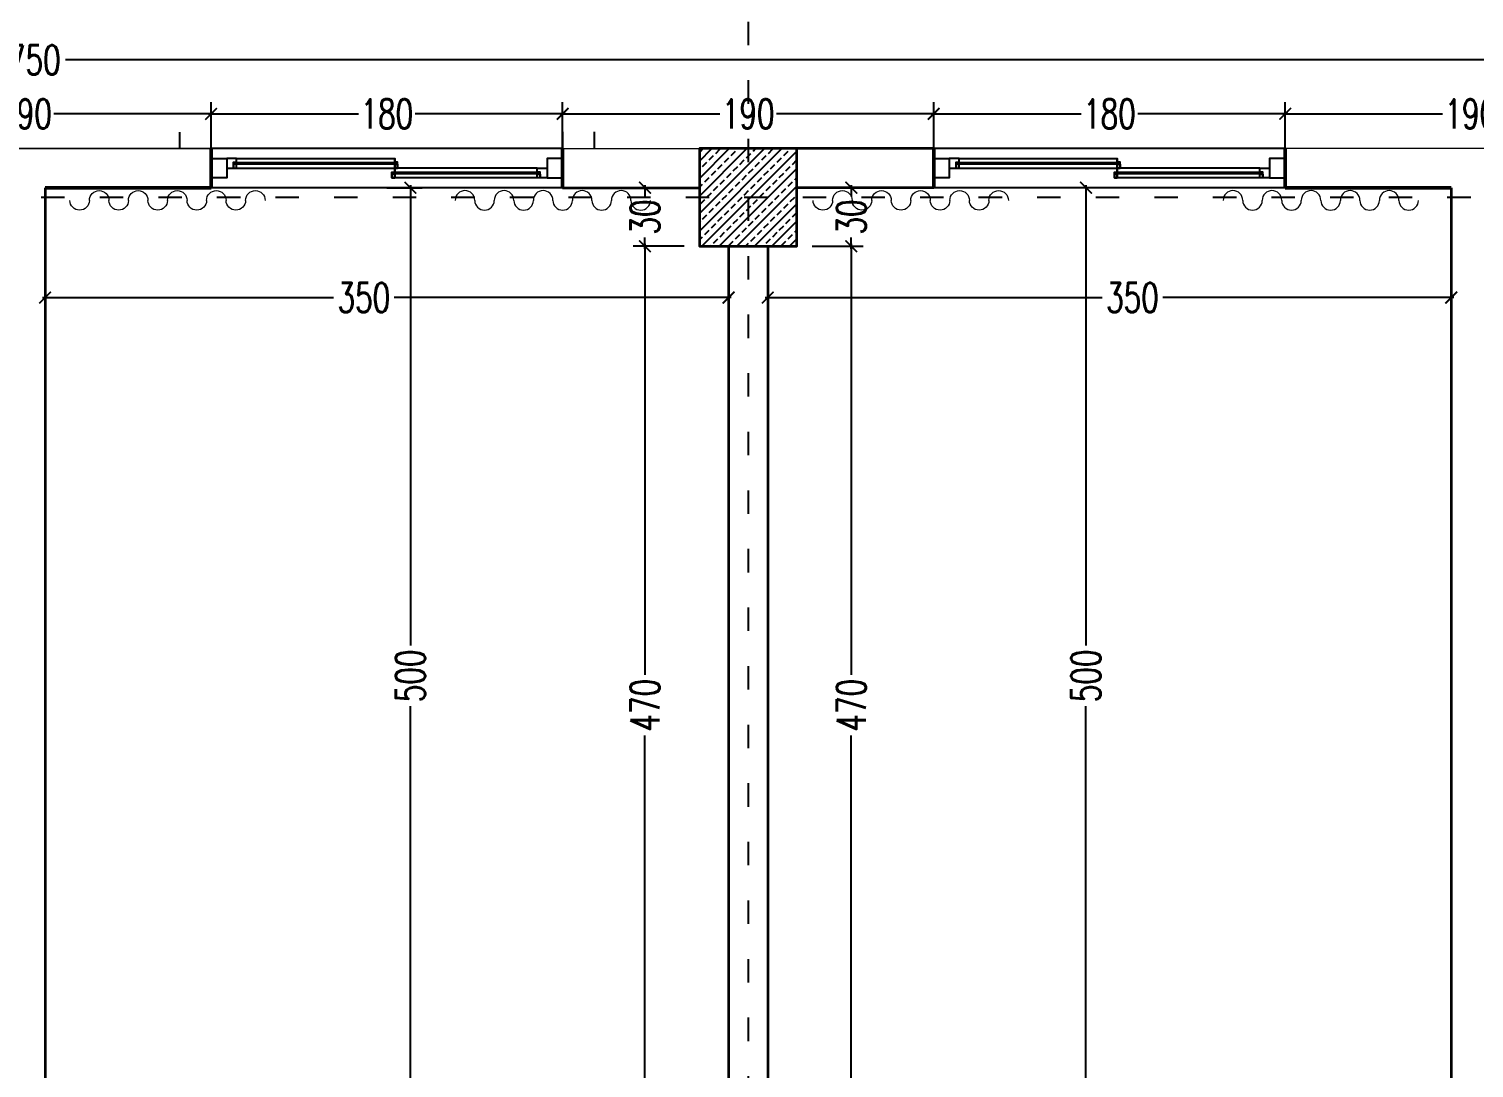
# Model space of a CAD drawing. Header units: centimetres. Extents: x -3207095 to 15275363, y -32656 to 4798027.
# Drawn here: x 699922 to 700662, y 4439414 to 4439946 of the extents above; entities that cross this region are included whole.
import ezdxf

# ---------------------------------------------------------------- set-up
doc = ezdxf.new("R2010")
doc.units = ezdxf.units.CM
doc.linetypes.add('ACAD_ISO03W100', pattern=[30, 12, -18])
doc.linetypes.add('DUZ', pattern=[500, 500])
doc.layers.get('0').update_dxf_attribs({"color": 1, "linetype": 'DUZ'})
for name, color, linetype in [('AGAC', 116, 'Continuous'), ('DIM', 1, 'DUZ'), ('KOLTAR_F', 145, 'Continuous'), ('PEN', 161, 'Continuous'), ('söve', 26, 'DUZ')]:
    doc.layers.add(name, color=color, linetype=linetype)
for name, color, linetype, lineweight in [('cam', 143, 'Continuous', 20), ('DUV', 220, 'Continuous', 50), ('DUVAR', 7, 'Continuous', 35), ('FE_PERDE', 205, 'Continuous', 15), ('gor25', 142, 'Continuous', 25), ('iç duvar', 7, 'Continuous', 50), ('KOLON_F', 3, 'Continuous', 35)]:
    doc.layers.add(name, color=color, linetype=linetype, lineweight=lineweight)
doc.styles.add('DIM', font='ROMANSTW.SHX', dxfattribs={"width": 0.7})
doc.dimstyles.new('1_100', dxfattribs={"dimtxt": 15, "dimasz": 6, "dimexe": 6, "dimexo": 0, "dimgap": 2, "dimtad": 0, "dimdec": 1, "dimzin": 11, "dimdsep": 46, "dimtxsty": 'DIM', "dimblk": 'ARCHTICK', "dimcen": 3, "dimdle": 1.25, "dimclrt": 2, "dimadec": 0, "dimazin": 0, "dimtfac": 1.25, "dimtdec": 1, "dimtix": 1, "dimtofl": 0, "dimtmove": 1, "dimatfit": 3, "dimldrblk": 'ARCHTICK', "dimfxl": 20, "dimfxlon": 1, "dimtolj": 1, "dimtzin": 0, "dimarcsym": 0})

# ---------------------------------------------------------------- blocks, each defined once
blk = doc.blocks.new('GEN_BLOCK00601')
at = {"linetype": 'Continuous', "ltscale": 50}
for centre, start, end in [((50, 50), 0, 180), ((250, 50), 0, 180), ((450, 50), 0, 180), ((650, 50), 0, 180), ((850, 50), 0, 180), ((150, 50), 180, 0), ((350, 50), 180, 0), ((550, 50), 180, 0), ((750, 50), 180, 0), ((950, 50), 180, 0)]:
    blk.add_arc(centre, 50, start, end, dxfattribs=at)
for tag in ['Sfb', 'FLOOR']:
    blk.add_attdef(tag, (0, 0), '', height=1)
blk = doc.blocks.new('_ArchTick')
at = {"color": 0, "linetype": 'ByBlock', "const_width": 0.15}
blk.add_lwpolyline([(-0.5, -0.5), (0.5, 0.5)], dxfattribs=at)
blk = doc.blocks.new('*D4802')
at = {"layer": 'Defpoints', "color": 0, "linetype": 'Continuous', "lineweight": 5, "transparency": 16777216}
for p in [(700015.1, 4439902.39), (699825.1, 4439884.58), (700015.1, 4439884.58)]:
    blk.add_point(p, dxfattribs=at)
at = {"layer": 'DIM', "color": 0, "linetype": 'Continuous', "lineweight": -2, "transparency": 16777216}
for p, q in [((699825.1, 4439884.58), (699825.1, 4439908.39)), ((700015.1, 4439884.58), (700015.1, 4439908.39)), ((699823.85, 4439902.39), (699905.6, 4439902.39)), ((700016.35, 4439902.39), (699934.6, 4439902.39))]:
    blk.add_line(p, q, dxfattribs=at)
at = {"layer": 'DIM', "color": 0, "linetype": 'Continuous', "lineweight": -2, "transparency": 16777216, "xscale": 6, "yscale": 6, "zscale": 6, "rotation": 180}
blk.add_blockref('_ArchTick', (699825.1, 4439902.39), dxfattribs=at)
at = {"layer": 'DIM', "color": 0, "linetype": 'Continuous', "lineweight": -2, "transparency": 16777216, "xscale": 6, "yscale": 6, "zscale": 6}
blk.add_blockref('_ArchTick', (700015.1, 4439902.39), dxfattribs=at)
at = {"layer": 'DIM', "color": 2, "linetype": 'Continuous', "lineweight": 5, "transparency": 16777216, "insert": (699920.1, 4439902.39), "char_height": 15, "attachment_point": 5, "style": 'DIM'}
blk.add_mtext('\\A1;190', dxfattribs=at)
blk = doc.blocks.new('*D4803')
at = {"layer": 'Defpoints', "color": 0, "linetype": 'Continuous', "lineweight": 5, "transparency": 16777216}
for p in [(700195.1, 4439902.39), (700015.1, 4439884.58), (700195.1, 4439884.58)]:
    blk.add_point(p, dxfattribs=at)
at = {"layer": 'DIM', "color": 0, "linetype": 'Continuous', "lineweight": -2, "transparency": 16777216}
for p, q in [((700015.1, 4439884.58), (700015.1, 4439908.39)), ((700195.1, 4439884.58), (700195.1, 4439908.39)), ((700013.85, 4439902.39), (700090.6, 4439902.39)), ((700196.35, 4439902.39), (700119.6, 4439902.39))]:
    blk.add_line(p, q, dxfattribs=at)
at = {"layer": 'DIM', "color": 0, "linetype": 'Continuous', "lineweight": -2, "transparency": 16777216, "xscale": 6, "yscale": 6, "zscale": 6, "rotation": 180}
blk.add_blockref('_ArchTick', (700015.1, 4439902.39), dxfattribs=at)
at = {"layer": 'DIM', "color": 0, "linetype": 'Continuous', "lineweight": -2, "transparency": 16777216, "xscale": 6, "yscale": 6, "zscale": 6}
blk.add_blockref('_ArchTick', (700195.1, 4439902.39), dxfattribs=at)
at = {"layer": 'DIM', "color": 2, "linetype": 'Continuous', "lineweight": 5, "transparency": 16777216, "insert": (700105.1, 4439902.39), "char_height": 15, "attachment_point": 5, "style": 'DIM'}
blk.add_mtext('\\A1;180', dxfattribs=at)
blk = doc.blocks.new('*D4804')
at = {"layer": 'Defpoints', "color": 0, "linetype": 'Continuous', "lineweight": 5, "transparency": 16777216}
for p in [(700385.1, 4439902.39), (700195.1, 4439884.58), (700385.1, 4439884.58)]:
    blk.add_point(p, dxfattribs=at)
at = {"layer": 'DIM', "color": 0, "linetype": 'Continuous', "lineweight": -2, "transparency": 16777216}
for p, q in [((700195.1, 4439884.58), (700195.1, 4439908.39)), ((700385.1, 4439884.58), (700385.1, 4439908.39)), ((700193.85, 4439902.39), (700275.6, 4439902.39)), ((700386.35, 4439902.39), (700304.6, 4439902.39))]:
    blk.add_line(p, q, dxfattribs=at)
at = {"layer": 'DIM', "color": 0, "linetype": 'Continuous', "lineweight": -2, "transparency": 16777216, "xscale": 6, "yscale": 6, "zscale": 6, "rotation": 180}
blk.add_blockref('_ArchTick', (700195.1, 4439902.39), dxfattribs=at)
at = {"layer": 'DIM', "color": 0, "linetype": 'Continuous', "lineweight": -2, "transparency": 16777216, "xscale": 6, "yscale": 6, "zscale": 6}
blk.add_blockref('_ArchTick', (700385.1, 4439902.39), dxfattribs=at)
at = {"layer": 'DIM', "color": 2, "linetype": 'Continuous', "lineweight": 5, "transparency": 16777216, "insert": (700290.1, 4439902.39), "char_height": 15, "attachment_point": 5, "style": 'DIM'}
blk.add_mtext('\\A1;190', dxfattribs=at)
blk = doc.blocks.new('*D4805')
at = {"layer": 'Defpoints', "color": 0, "linetype": 'Continuous', "lineweight": 5, "transparency": 16777216}
for p in [(700565.1, 4439902.39), (700385.1, 4439884.58), (700565.1, 4439884.58)]:
    blk.add_point(p, dxfattribs=at)
at = {"layer": 'DIM', "color": 0, "linetype": 'Continuous', "lineweight": -2, "transparency": 16777216}
for p, q in [((700385.1, 4439884.58), (700385.1, 4439908.39)), ((700565.1, 4439884.58), (700565.1, 4439908.39)), ((700383.85, 4439902.39), (700460.6, 4439902.39)), ((700566.35, 4439902.39), (700489.6, 4439902.39))]:
    blk.add_line(p, q, dxfattribs=at)
at = {"layer": 'DIM', "color": 0, "linetype": 'Continuous', "lineweight": -2, "transparency": 16777216, "xscale": 6, "yscale": 6, "zscale": 6, "rotation": 180}
blk.add_blockref('_ArchTick', (700385.1, 4439902.39), dxfattribs=at)
at = {"layer": 'DIM', "color": 0, "linetype": 'Continuous', "lineweight": -2, "transparency": 16777216, "xscale": 6, "yscale": 6, "zscale": 6}
blk.add_blockref('_ArchTick', (700565.1, 4439902.39), dxfattribs=at)
at = {"layer": 'DIM', "color": 2, "linetype": 'Continuous', "lineweight": 5, "transparency": 16777216, "insert": (700475.1, 4439902.39), "char_height": 15, "attachment_point": 5, "style": 'DIM'}
blk.add_mtext('\\A1;180', dxfattribs=at)
blk = doc.blocks.new('*D4806')
at = {"layer": 'Defpoints', "color": 0, "linetype": 'Continuous', "lineweight": 5, "transparency": 16777216}
for p in [(700755.1, 4439902.39), (700565.1, 4439884.58), (700755.1, 4439884.58)]:
    blk.add_point(p, dxfattribs=at)
at = {"layer": 'DIM', "color": 0, "linetype": 'Continuous', "lineweight": -2, "transparency": 16777216}
for p, q in [((700565.1, 4439884.58), (700565.1, 4439908.39)), ((700755.1, 4439884.58), (700755.1, 4439908.39)), ((700563.85, 4439902.39), (700645.6, 4439902.39)), ((700756.35, 4439902.39), (700674.6, 4439902.39))]:
    blk.add_line(p, q, dxfattribs=at)
at = {"layer": 'DIM', "color": 0, "linetype": 'Continuous', "lineweight": -2, "transparency": 16777216, "xscale": 6, "yscale": 6, "zscale": 6, "rotation": 180}
blk.add_blockref('_ArchTick', (700565.1, 4439902.39), dxfattribs=at)
at = {"layer": 'DIM', "color": 0, "linetype": 'Continuous', "lineweight": -2, "transparency": 16777216, "xscale": 6, "yscale": 6, "zscale": 6}
blk.add_blockref('_ArchTick', (700755.1, 4439902.39), dxfattribs=at)
at = {"layer": 'DIM', "color": 2, "linetype": 'Continuous', "lineweight": 5, "transparency": 16777216, "insert": (700660.1, 4439902.39), "char_height": 15, "attachment_point": 5, "style": 'DIM'}
blk.add_mtext('\\A1;190', dxfattribs=at)
blk = doc.blocks.new('*D4824')
at = {"layer": 'Defpoints', "color": 0, "linetype": 'Continuous', "lineweight": 5, "transparency": 16777216}
for p in [(698045.1, 4439929.99), (698045.1, 4439908.39), (701795.1, 4439908.39)]:
    blk.add_point(p, dxfattribs=at)
at = {"layer": 'DIM', "color": 0, "linetype": 'Continuous', "lineweight": -2, "transparency": 16777216}
for p, q in [((698045.1, 4439909.99), (698045.1, 4439935.99)), ((701795.1, 4439909.99), (701795.1, 4439935.99)), ((698043.85, 4439929.99), (699899.6, 4439929.99)), ((701796.35, 4439929.99), (699940.6, 4439929.99))]:
    blk.add_line(p, q, dxfattribs=at)
at = {"layer": 'DIM', "color": 0, "linetype": 'Continuous', "lineweight": -2, "transparency": 16777216, "xscale": 6, "yscale": 6, "zscale": 6, "rotation": 180}
blk.add_blockref('_ArchTick', (698045.1, 4439929.99), dxfattribs=at)
at = {"layer": 'DIM', "color": 0, "linetype": 'Continuous', "lineweight": -2, "transparency": 16777216, "xscale": 6, "yscale": 6, "zscale": 6}
blk.add_blockref('_ArchTick', (701795.1, 4439929.99), dxfattribs=at)
at = {"layer": 'DIM', "color": 2, "linetype": 'Continuous', "lineweight": 5, "transparency": 16777216, "insert": (699920.1, 4439929.99), "char_height": 15, "attachment_point": 5, "style": 'DIM'}
blk.add_mtext('\\A1;3750', dxfattribs=at)
blk = doc.blocks.new('*D5463')
at = {"layer": 'Defpoints', "color": 0, "linetype": 'Continuous', "lineweight": 5, "transparency": 16777216}
for p in [(700237.27, 4439834.58), (700265.1, 4439834.58), (700265.1, 4439364.58)]:
    blk.add_point(p, dxfattribs=at)
at = {"layer": 'DIM', "color": 0, "linetype": 'Continuous', "lineweight": -2, "transparency": 16777216}
for p, q in [((700257.27, 4439834.58), (700231.27, 4439834.58)), ((700237.27, 4439835.83), (700237.27, 4439615.08)), ((700237.27, 4439363.33), (700237.27, 4439584.08)), ((700257.27, 4439364.58), (700231.27, 4439364.58))]:
    blk.add_line(p, q, dxfattribs=at)
at = {"layer": 'DIM', "color": 0, "linetype": 'Continuous', "lineweight": -2, "transparency": 16777216, "xscale": 6, "yscale": 6, "zscale": 6}
for p, rotation in [((700237.27, 4439834.58), 90), ((700237.27, 4439364.58), 270)]:
    blk.add_blockref('_ArchTick', p, dxfattribs=dict(at, rotation=rotation))
at = {"layer": 'DIM', "color": 2, "linetype": 'Continuous', "lineweight": 5, "transparency": 16777216, "insert": (700237.27, 4439599.58), "char_height": 15, "attachment_point": 5, "rotation": 90, "style": 'DIM'}
blk.add_mtext('\\A1;470', dxfattribs=at)
blk = doc.blocks.new('*D5464')
at = {"layer": 'Defpoints', "color": 0, "linetype": 'Continuous', "lineweight": 5, "transparency": 16777216}
for p in [(700237.27, 4439864.58), (700265.1, 4439864.58), (700265.1, 4439834.58)]:
    blk.add_point(p, dxfattribs=at)
at = {"layer": 'DIM', "color": 0, "linetype": 'Continuous', "lineweight": -2, "transparency": 16777216}
for p, q in [((700257.27, 4439864.58), (700231.27, 4439864.58)), ((700237.27, 4439865.83), (700237.27, 4439860.08)), ((700237.27, 4439833.33), (700237.27, 4439839.08)), ((700257.27, 4439834.58), (700231.27, 4439834.58))]:
    blk.add_line(p, q, dxfattribs=at)
at = {"layer": 'DIM', "color": 0, "linetype": 'Continuous', "lineweight": -2, "transparency": 16777216, "xscale": 6, "yscale": 6, "zscale": 6}
for p, rotation in [((700237.27, 4439864.58), 90), ((700237.27, 4439834.58), 270)]:
    blk.add_blockref('_ArchTick', p, dxfattribs=dict(at, rotation=rotation))
at = {"layer": 'DIM', "color": 2, "linetype": 'Continuous', "lineweight": 5, "transparency": 16777216, "insert": (700237.27, 4439849.58), "char_height": 15, "attachment_point": 5, "rotation": 90, "style": 'DIM'}
blk.add_mtext('\\A1;30', dxfattribs=at)
blk = doc.blocks.new('*D5468')
at = {"layer": 'Defpoints', "color": 0, "linetype": 'Continuous', "lineweight": 5, "transparency": 16777216}
for p in [(700105.1, 4439864.58), (700117.14, 4439864.58), (700105.1, 4439364.58)]:
    blk.add_point(p, dxfattribs=at)
at = {"layer": 'DIM', "color": 0, "linetype": 'Continuous', "lineweight": -2, "transparency": 16777216}
for p, q in [((700105.1, 4439864.58), (700123.14, 4439864.58)), ((700117.14, 4439865.83), (700117.14, 4439630.08)), ((700117.14, 4439363.33), (700117.14, 4439599.08)), ((700105.1, 4439364.58), (700123.14, 4439364.58))]:
    blk.add_line(p, q, dxfattribs=at)
at = {"layer": 'DIM', "color": 0, "linetype": 'Continuous', "lineweight": -2, "transparency": 16777216, "xscale": 6, "yscale": 6, "zscale": 6}
for p, rotation in [((700117.14, 4439864.58), 90), ((700117.14, 4439364.58), 270)]:
    blk.add_blockref('_ArchTick', p, dxfattribs=dict(at, rotation=rotation))
at = {"layer": 'DIM', "color": 2, "linetype": 'Continuous', "lineweight": 5, "transparency": 16777216, "insert": (700117.14, 4439614.58), "char_height": 15, "attachment_point": 5, "rotation": 90, "style": 'DIM'}
blk.add_mtext('\\A1;500', dxfattribs=at)
blk = doc.blocks.new('*D5472')
at = {"layer": 'Defpoints', "color": 0, "linetype": 'Continuous', "lineweight": 5, "transparency": 16777216}
for p in [(699930.1, 4439808.3), (699930.1, 4439801.15), (700280.1, 4439801.15)]:
    blk.add_point(p, dxfattribs=at)
at = {"layer": 'DIM', "color": 0, "linetype": 'Continuous', "lineweight": -2, "transparency": 16777216}
for p, q in [((699928.85, 4439808.3), (700077.83, 4439808.3)), ((699930.1, 4439801.15), (699930.1, 4439814.3)), ((700281.35, 4439808.3), (700108.83, 4439808.3)), ((700280.1, 4439801.15), (700280.1, 4439814.3))]:
    blk.add_line(p, q, dxfattribs=at)
at = {"layer": 'DIM', "color": 0, "linetype": 'Continuous', "lineweight": -2, "transparency": 16777216, "xscale": 6, "yscale": 6, "zscale": 6, "rotation": 180}
blk.add_blockref('_ArchTick', (699930.1, 4439808.3), dxfattribs=at)
at = {"layer": 'DIM', "color": 0, "linetype": 'Continuous', "lineweight": -2, "transparency": 16777216, "xscale": 6, "yscale": 6, "zscale": 6}
blk.add_blockref('_ArchTick', (700280.1, 4439808.3), dxfattribs=at)
at = {"layer": 'DIM', "color": 2, "linetype": 'Continuous', "lineweight": 5, "transparency": 16777216, "insert": (700093.33, 4439808.3), "char_height": 15, "attachment_point": 5, "style": 'DIM'}
blk.add_mtext('\\A1;350', dxfattribs=at)
blk = doc.blocks.new('*D5477')
at = {"layer": 'Defpoints', "color": 0, "linetype": 'Continuous', "lineweight": 5, "transparency": 16777216}
for p in [(700315.1, 4439834.58), (700342.92, 4439834.58), (700315.1, 4439364.58)]:
    blk.add_point(p, dxfattribs=at)
at = {"layer": 'DIM', "color": 0, "linetype": 'Continuous', "lineweight": -2, "transparency": 16777216}
for p, q in [((700322.92, 4439834.58), (700348.92, 4439834.58)), ((700342.92, 4439835.83), (700342.92, 4439615.08)), ((700342.92, 4439363.33), (700342.92, 4439584.08)), ((700322.92, 4439364.58), (700348.92, 4439364.58))]:
    blk.add_line(p, q, dxfattribs=at)
at = {"layer": 'DIM', "color": 0, "linetype": 'Continuous', "lineweight": -2, "transparency": 16777216, "xscale": 6, "yscale": 6, "zscale": 6}
for p, rotation in [((700342.92, 4439834.58), 90), ((700342.92, 4439364.58), 270)]:
    blk.add_blockref('_ArchTick', p, dxfattribs=dict(at, rotation=rotation))
at = {"layer": 'DIM', "color": 2, "linetype": 'Continuous', "lineweight": 5, "transparency": 16777216, "insert": (700342.92, 4439599.58), "char_height": 15, "attachment_point": 5, "rotation": 90, "style": 'DIM'}
blk.add_mtext('\\A1;470', dxfattribs=at)
blk = doc.blocks.new('*D5478')
at = {"layer": 'Defpoints', "color": 0, "linetype": 'Continuous', "lineweight": 5, "transparency": 16777216}
for p in [(700315.1, 4439864.58), (700342.92, 4439864.58), (700315.1, 4439834.58)]:
    blk.add_point(p, dxfattribs=at)
at = {"layer": 'DIM', "color": 0, "linetype": 'Continuous', "lineweight": -2, "transparency": 16777216}
for p, q in [((700322.92, 4439864.58), (700348.92, 4439864.58)), ((700342.92, 4439865.83), (700342.92, 4439860.08)), ((700342.92, 4439833.33), (700342.92, 4439839.08)), ((700322.92, 4439834.58), (700348.92, 4439834.58))]:
    blk.add_line(p, q, dxfattribs=at)
at = {"layer": 'DIM', "color": 0, "linetype": 'Continuous', "lineweight": -2, "transparency": 16777216, "xscale": 6, "yscale": 6, "zscale": 6}
for p, rotation in [((700342.92, 4439864.58), 90), ((700342.92, 4439834.58), 270)]:
    blk.add_blockref('_ArchTick', p, dxfattribs=dict(at, rotation=rotation))
at = {"layer": 'DIM', "color": 2, "linetype": 'Continuous', "lineweight": 5, "transparency": 16777216, "insert": (700342.92, 4439849.58), "char_height": 15, "attachment_point": 5, "rotation": 90, "style": 'DIM'}
blk.add_mtext('\\A1;30', dxfattribs=at)
blk = doc.blocks.new('*D5482')
at = {"layer": 'Defpoints', "color": 0, "linetype": 'Continuous', "lineweight": 5, "transparency": 16777216}
for p in [(700463.06, 4439864.58), (700475.1, 4439864.58), (700475.1, 4439364.58)]:
    blk.add_point(p, dxfattribs=at)
at = {"layer": 'DIM', "color": 0, "linetype": 'Continuous', "lineweight": -2, "transparency": 16777216}
for p, q in [((700475.1, 4439864.58), (700457.06, 4439864.58)), ((700463.06, 4439865.83), (700463.06, 4439630.08)), ((700463.06, 4439363.33), (700463.06, 4439599.08)), ((700475.1, 4439364.58), (700457.06, 4439364.58))]:
    blk.add_line(p, q, dxfattribs=at)
at = {"layer": 'DIM', "color": 0, "linetype": 'Continuous', "lineweight": -2, "transparency": 16777216, "xscale": 6, "yscale": 6, "zscale": 6}
for p, rotation in [((700463.06, 4439864.58), 90), ((700463.06, 4439364.58), 270)]:
    blk.add_blockref('_ArchTick', p, dxfattribs=dict(at, rotation=rotation))
at = {"layer": 'DIM', "color": 2, "linetype": 'Continuous', "lineweight": 5, "transparency": 16777216, "insert": (700463.06, 4439614.58), "char_height": 15, "attachment_point": 5, "rotation": 90, "style": 'DIM'}
blk.add_mtext('\\A1;500', dxfattribs=at)
blk = doc.blocks.new('*D5486')
at = {"layer": 'Defpoints', "color": 0, "linetype": 'Continuous', "lineweight": 5, "transparency": 16777216}
for p in [(700650.1, 4439808.3), (700300.1, 4439801.15), (700650.1, 4439801.15)]:
    blk.add_point(p, dxfattribs=at)
at = {"layer": 'DIM', "color": 0, "linetype": 'Continuous', "lineweight": -2, "transparency": 16777216}
for p, q in [((700298.85, 4439808.3), (700471.36, 4439808.3)), ((700300.1, 4439801.15), (700300.1, 4439814.3)), ((700651.35, 4439808.3), (700502.36, 4439808.3)), ((700650.1, 4439801.15), (700650.1, 4439814.3))]:
    blk.add_line(p, q, dxfattribs=at)
at = {"layer": 'DIM', "color": 0, "linetype": 'Continuous', "lineweight": -2, "transparency": 16777216, "xscale": 6, "yscale": 6, "zscale": 6, "rotation": 180}
blk.add_blockref('_ArchTick', (700300.1, 4439808.3), dxfattribs=at)
at = {"layer": 'DIM', "color": 0, "linetype": 'Continuous', "lineweight": -2, "transparency": 16777216, "xscale": 6, "yscale": 6, "zscale": 6}
blk.add_blockref('_ArchTick', (700650.1, 4439808.3), dxfattribs=at)
at = {"layer": 'DIM', "color": 2, "linetype": 'Continuous', "lineweight": 5, "transparency": 16777216, "insert": (700486.86, 4439808.3), "char_height": 15, "attachment_point": 5, "style": 'DIM'}
blk.add_mtext('\\A1;350', dxfattribs=at)

msp = doc.modelspace()

# ---------------------------------------------------------------- hatches: boundary and pattern name
at = {"layer": 'KOLTAR_F'}
h = msp.add_hatch(dxfattribs=at)
h.set_pattern_fill('ANSI33', color=256, style=0)
h.set_pattern_definition([(45, (38941.6195, -64527.8906), (-4.4901280605, 4.4901280605), []), (45, (38946.1096, -64527.8906), (-4.4901280605, 4.4901280605), [3.175, -1.5875])])
h.paths.add_polyline_path([(700315.1, 4439884.58), (700265.1, 4439884.58), (700265.1, 4439834.58), (700315.1, 4439834.58)])

# ---------------------------------------------------------------- linework, layer by layer
at = {"color": 232, "linetype": 'ACAD_ISO03W100'}
for p, q in [((700290.1, 4439979.58), (700290.1, 4436849.58)), ((701890.1, 4439859.58), (697950.1, 4439859.58))]:
    msp.add_line(p, q, dxfattribs=at)
at = {"layer": 'AGAC'}
for p, q in [((700195.1, 4439884.58), (700015.1, 4439884.58)), ((700565.1, 4439884.58), (700385.1, 4439884.58)), ((700195.1, 4439864.58), (700015.1, 4439864.58)), ((700565.1, 4439864.58), (700385.1, 4439864.58))]:
    msp.add_line(p, q, dxfattribs=at)
at = {"layer": 'cam'}
for p, q in [((700026.6, 4439877.58), (700110.6, 4439877.58)), ((700026.6, 4439877.08), (700110.6, 4439877.08)), ((700026.6, 4439876.58), (700110.6, 4439876.58)), ((700396.6, 4439877.58), (700480.6, 4439877.58)), ((700396.6, 4439877.08), (700480.6, 4439877.08)), ((700396.6, 4439876.58), (700480.6, 4439876.58)), ((700183.6, 4439872.58), (700107.6, 4439872.58)), ((700183.6, 4439872.08), (700107.6, 4439872.08)), ((700183.6, 4439871.58), (700107.6, 4439871.58)), ((700553.6, 4439872.58), (700477.6, 4439872.58)), ((700553.6, 4439872.08), (700477.6, 4439872.08)), ((700553.6, 4439871.58), (700477.6, 4439871.58))]:
    msp.add_line(p, q, dxfattribs=at)
at = {"layer": 'DUV'}
for p, q in [((700015.1, 4439864.58), (700015.1, 4439884.58)), ((700195.1, 4439864.58), (700195.1, 4439884.58)), ((700385.1, 4439864.58), (700385.1, 4439884.58)), ((700385.1, 4439864.58), (700385.1, 4439884.58)), ((700385.1, 4439864.58), (700385.1, 4439884.58)), ((700565.1, 4439864.58), (700565.1, 4439884.58)), ((700565.1, 4439864.58), (700565.1, 4439884.58)), ((700565.1, 4439864.58), (700565.1, 4439884.58)), ((700015.1, 4439864.58), (699930.1, 4439864.58)), ((700565.1, 4439864.58), (700650.1, 4439864.58))]:
    msp.add_line(p, q, dxfattribs=at)
at = {"layer": 'DUVAR'}
for p, q in [((700015.1, 4439864.58), (700015.1, 4439884.58)), ((700195.1, 4439864.58), (700195.1, 4439884.58)), ((700385.1, 4439884.58), (700315.1, 4439884.58)), ((700385.1, 4439864.58), (700385.1, 4439884.58)), ((700565.1, 4439864.58), (700565.1, 4439884.58)), ((699930.1, 4439864.58), (699930.1, 4439364.58)), ((699930.1, 4439864.58), (700015.1, 4439864.58)), ((700195.1, 4439864.58), (700265.1, 4439864.58)), ((700385.1, 4439864.58), (700315.1, 4439864.58)), ((700650.1, 4439864.58), (700565.1, 4439864.58)), ((700650.1, 4439864.58), (700650.1, 4439364.58)), ((700280.1, 4439834.58), (700280.1, 4439364.58)), ((700300.1, 4439834.58), (700300.1, 4439364.58))]:
    msp.add_line(p, q, dxfattribs=at)
at = {"layer": 'gor25'}
for p, q in [((700028.1, 4439879.58), (700109.1, 4439879.58)), ((700028.1, 4439874.58), (700109.1, 4439874.58)), ((700182.1, 4439874.58), (700109.1, 4439874.58)), ((700398.1, 4439879.58), (700479.1, 4439879.58)), ((700398.1, 4439874.58), (700479.1, 4439874.58)), ((700552.1, 4439874.58), (700479.1, 4439874.58)), ((700182.1, 4439869.58), (700109.1, 4439869.58)), ((700552.1, 4439869.58), (700479.1, 4439869.58))]:
    msp.add_line(p, q, dxfattribs=at)
at = {"layer": 'iç duvar', "color": 7, "lineweight": 18}
for p, q in [((699825.1, 4439884.58), (700015.1, 4439884.58)), ((700015.1, 4439884.58), (699825.1, 4439884.58)), ((700195.1, 4439884.58), (700265.1, 4439884.58)), ((700755.1, 4439884.58), (700565.1, 4439884.58))]:
    msp.add_line(p, q, dxfattribs=at)
at = {"layer": 'KOLON_F'}
msp.add_lwpolyline([(700315.1, 4439884.58), (700265.1, 4439884.58), (700265.1, 4439834.58), (700315.1, 4439834.58)], close=True, dxfattribs=at)
at = {"layer": 'PEN'}
for points in [[(700023.1, 4439879.58), (700023.1, 4439879.58), (700023.1, 4439869.58), (700015.1, 4439869.58), (700015.1, 4439869.58), (700015.1, 4439879.58), (700015.1, 4439879.58), (700015.1, 4439879.58), (700023.1, 4439879.58)], [(700023.1, 4439879.58), (700023.1, 4439879.58), (700023.1, 4439874.58), (700026.6, 4439874.58), (700026.6, 4439876.58), (700026.6, 4439877.58), (700028.1, 4439877.58), (700028.1, 4439879.58), (700023.1, 4439879.58)], [(700026.6, 4439874.58), (700028.1, 4439874.58), (700028.1, 4439876.58), (700026.6, 4439876.58)], [(700109.1, 4439874.58), (700109.1, 4439874.58), (700109.1, 4439869.58), (700107.6, 4439869.58), (700107.6, 4439871.58), (700107.6, 4439872.58), (700109.1, 4439872.58), (700109.1, 4439874.58), (700109.1, 4439874.58)], [(700109.1, 4439879.58), (700109.1, 4439879.58), (700109.1, 4439874.58), (700110.6, 4439874.58), (700110.6, 4439876.58), (700110.6, 4439877.58), (700109.1, 4439877.58), (700109.1, 4439879.58), (700109.1, 4439879.58)], [(700110.6, 4439874.58), (700109.1, 4439874.58), (700109.1, 4439876.58), (700110.6, 4439876.58)], [(700187.1, 4439874.58), (700187.1, 4439874.58), (700187.1, 4439869.58), (700183.6, 4439869.58), (700183.6, 4439871.58), (700183.6, 4439872.58), (700182.1, 4439872.58), (700182.1, 4439874.58), (700187.1, 4439874.58)], [(700187.1, 4439879.58), (700187.1, 4439879.58), (700187.1, 4439869.58), (700195.1, 4439869.58), (700195.1, 4439869.58), (700195.1, 4439879.58), (700195.1, 4439879.58), (700195.1, 4439879.58), (700187.1, 4439879.58)], [(700393.1, 4439879.58), (700393.1, 4439879.58), (700393.1, 4439869.58), (700385.1, 4439869.58), (700385.1, 4439869.58), (700385.1, 4439879.58), (700385.1, 4439879.58), (700385.1, 4439879.58), (700393.1, 4439879.58)], [(700393.1, 4439879.58), (700393.1, 4439879.58), (700393.1, 4439874.58), (700396.6, 4439874.58), (700396.6, 4439876.58), (700396.6, 4439877.58), (700398.1, 4439877.58), (700398.1, 4439879.58), (700393.1, 4439879.58)], [(700396.6, 4439874.58), (700398.1, 4439874.58), (700398.1, 4439876.58), (700396.6, 4439876.58)], [(700479.1, 4439874.58), (700479.1, 4439874.58), (700479.1, 4439869.58), (700477.6, 4439869.58), (700477.6, 4439871.58), (700477.6, 4439872.58), (700479.1, 4439872.58), (700479.1, 4439874.58), (700479.1, 4439874.58)], [(700479.1, 4439879.58), (700479.1, 4439879.58), (700479.1, 4439874.58), (700480.6, 4439874.58), (700480.6, 4439876.58), (700480.6, 4439877.58), (700479.1, 4439877.58), (700479.1, 4439879.58), (700479.1, 4439879.58)], [(700480.6, 4439874.58), (700479.1, 4439874.58), (700479.1, 4439876.58), (700480.6, 4439876.58)], [(700557.1, 4439874.58), (700557.1, 4439874.58), (700557.1, 4439869.58), (700553.6, 4439869.58), (700553.6, 4439871.58), (700553.6, 4439872.58), (700552.1, 4439872.58), (700552.1, 4439874.58), (700557.1, 4439874.58)], [(700557.1, 4439879.58), (700557.1, 4439879.58), (700557.1, 4439869.58), (700565.1, 4439869.58), (700565.1, 4439869.58), (700565.1, 4439879.58), (700565.1, 4439879.58), (700565.1, 4439879.58), (700557.1, 4439879.58)], [(700107.6, 4439869.58), (700109.1, 4439869.58), (700109.1, 4439871.58), (700107.6, 4439871.58)], [(700183.6, 4439869.58), (700182.1, 4439869.58), (700182.1, 4439871.58), (700183.6, 4439871.58)], [(700477.6, 4439869.58), (700479.1, 4439869.58), (700479.1, 4439871.58), (700477.6, 4439871.58)], [(700553.6, 4439869.58), (700552.1, 4439869.58), (700552.1, 4439871.58), (700553.6, 4439871.58)]]:
    msp.add_lwpolyline(points, close=True, dxfattribs=at)
at = {"layer": 'söve'}
for p, q in [((699998.97, 4439892.95), (699998.97, 4439884.58)), ((700195.1, 4439893.16), (700195.1, 4439884.58)), ((700211.23, 4439893.16), (700211.23, 4439884.58))]:
    msp.add_line(p, q, dxfattribs=at)

# ---------------------------------------------------------------- block references
at = {"layer": 'FE_PERDE', "extrusion": (0, 0, -1), "yscale": 0.100000202655411, "zscale": -0.100000202655411, "rotation": 180}
for p, xscale in [((-699942.77, 4439863.08), 0.100000202655411), ((-700633.32, 4439863.08), -0.100000202655411)]:
    msp.add_blockref('GEN_BLOCK00601', p, dxfattribs=dict(at, xscale=xscale))
at = {"layer": 'FE_PERDE', "yscale": 0.100000202655411, "zscale": 0.100000202655411, "rotation": 180}
for p, xscale in [((700240.1, 4439863.08), 0.100000202655411), ((700323.36, 4439863.08), -0.100000202655411)]:
    msp.add_blockref('GEN_BLOCK00601', p, dxfattribs=dict(at, xscale=xscale))

# ---------------------------------------------------------------- dimensions: what is measured, and where the dimension line sits
at = {"layer": 'DIM', "linetype": 'Continuous', "lineweight": 5}
for base, p1, p2, picture, middle in [((698045.1, 4439929.99), (701795.1, 4439908.39), (698045.1, 4439908.39), '*D4824', (699920.1, 4439929.99)), ((700015.1, 4439902.39), (699825.1, 4439884.58), (700015.1, 4439884.58), '*D4802', (699920.1, 4439902.39)), ((700195.1, 4439902.39), (700015.1, 4439884.58), (700195.1, 4439884.58), '*D4803', (700105.1, 4439902.39)), ((700385.1, 4439902.39), (700195.1, 4439884.58), (700385.1, 4439884.58), '*D4804', (700290.1, 4439902.39)), ((700565.1, 4439902.39), (700385.1, 4439884.58), (700565.1, 4439884.58), '*D4805', (700475.1, 4439902.39)), ((700755.1, 4439902.39), (700565.1, 4439884.58), (700755.1, 4439884.58), '*D4806', (700660.1, 4439902.39))]:
    dim = msp.add_linear_dim(base=base, p1=p1, p2=p2, dimstyle='1_100', dxfattribs=at)
    dim.commit()
    dim.dimension.update_dxf_attribs({"geometry": picture, "text_midpoint": middle})
for base, p1, p2, picture, middle in [((700117.14, 4439864.58), (700105.1, 4439364.58), (700105.1, 4439864.58), '*D5468', (700117.14, 4439614.58)), ((700237.27, 4439864.58), (700265.1, 4439834.58), (700265.1, 4439864.58), '*D5464', (700237.27, 4439849.58)), ((700342.92, 4439864.58), (700315.1, 4439834.58), (700315.1, 4439864.58), '*D5478', (700342.92, 4439849.58)), ((700463.06, 4439864.58), (700475.1, 4439364.58), (700475.1, 4439864.58), '*D5482', (700463.06, 4439614.58)), ((700237.27, 4439834.58), (700265.1, 4439364.58), (700265.1, 4439834.58), '*D5463', (700237.27, 4439599.58)), ((700342.92, 4439834.58), (700315.1, 4439364.58), (700315.1, 4439834.58), '*D5477', (700342.92, 4439599.58))]:
    dim = msp.add_linear_dim(base=base, p1=p1, p2=p2, angle=90, dimstyle='1_100', dxfattribs=at)
    dim.commit()
    dim.dimension.update_dxf_attribs({"geometry": picture, "text_midpoint": middle})
dim = msp.add_linear_dim(base=(699930.1, 4439808.3), p1=(700280.1, 4439801.15), p2=(699930.1, 4439801.15), angle=180, dimstyle='1_100', dxfattribs=at)
dim.commit()
dim.dimension.update_dxf_attribs({"geometry": '*D5472', "text_midpoint": (700093.33, 4439808.3), "dimtype": 160})
dim = msp.add_linear_dim(base=(700650.1, 4439808.3), p1=(700300.1, 4439801.15), p2=(700650.1, 4439801.15), dimstyle='1_100', dxfattribs=at)
dim.commit()
dim.dimension.update_dxf_attribs({"geometry": '*D5486', "text_midpoint": (700486.86, 4439808.3), "dimtype": 160})

doc.saveas('drawing.dxf')
